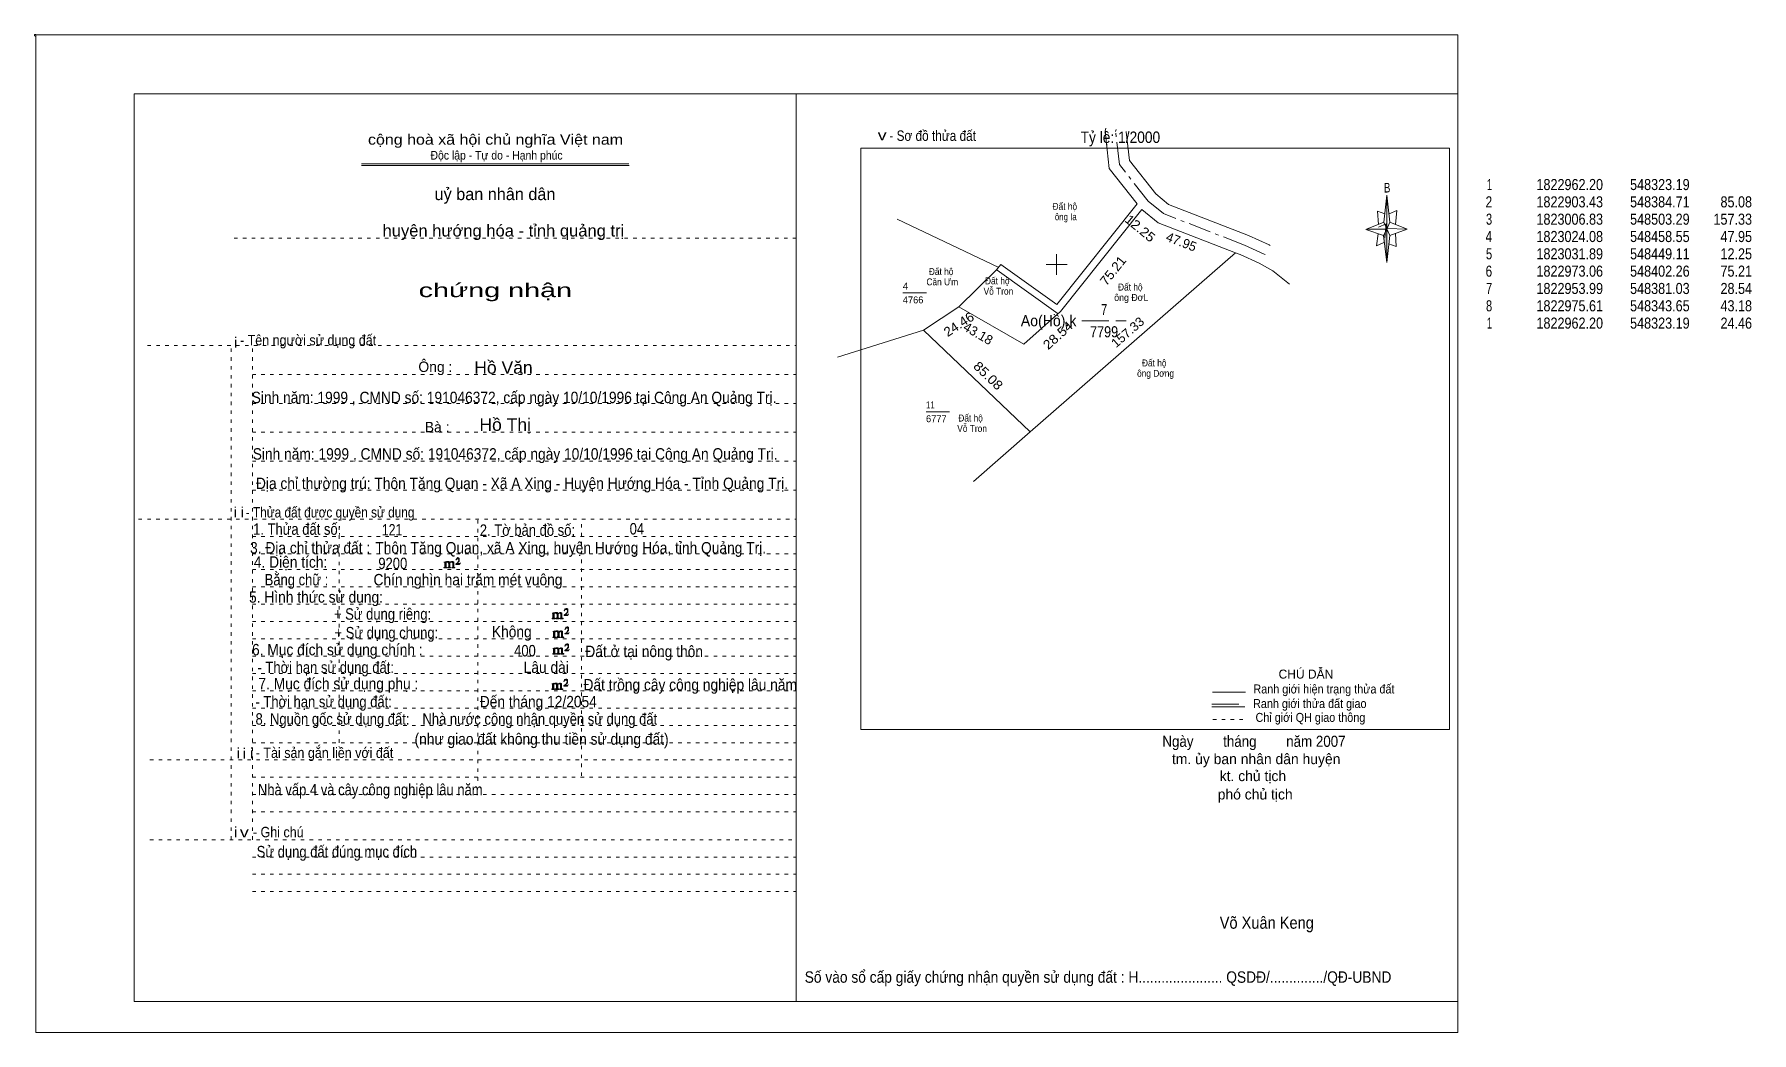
# Model space of a CAD drawing. Header units: centimetres. Extents: x -1.6 to 48, y -3.3 to 25.5.
import ezdxf
from ezdxf.enums import TextEntityAlignment as Align

# ---------------------------------------------------------------- set-up
doc = ezdxf.new("R2010")
doc.units = ezdxf.units.CM
doc.header["$LTSCALE"] = 0.13
for name, pattern in [('DOT_DASHED', [7.7, 5, -1.2, 0.3, -1.2]), ('DOTTED', [1.5, 0.3, -1.2]), ('LONG_DASHED', [7.5, 6, -1.5])]:
    doc.linetypes.add(name, pattern=pattern)
for name, color, linetype, lineweight in [('1', 7, 'DOTTED', 13), ('22', 7, 'Continuous', 13), ('33', 7, 'LONG_DASHED', 13), ('4', 7, 'Continuous', 13), ('5', 7, 'Continuous', 13), ('50', 7, 'Continuous', 13), ('52', 7, 'Continuous', 13), ('53', 7, 'Continuous', 13)]:
    doc.layers.add(name, color=color, linetype=linetype, lineweight=lineweight)
for name, color, linetype in [('10', 7, 'Continuous'), ('23', 7, 'Continuous'), ('30', 7, 'Continuous')]:
    doc.layers.add(name, color=color, linetype=linetype)

msp = doc.modelspace()

# ---------------------------------------------------------------- hatches: boundary and pattern name
at = {"layer": '5'}
msp.add_hatch(color=256, dxfattribs=at).paths.add_polyline_path([(37.46, 19.87), (37.46, 18.91), (37.36, 19.69)])
at = {"layer": '50'}
for points in [[(10.27, 10.13), (10.27, 10.12), (10.27, 10.11), (10.25, 10.11), (10.24, 10.11), (10.24, 10.1), (10.33, 10.1), (10.33, 10.11), (10.32, 10.11), (10.31, 10.11), (10.31, 10.12), (10.31, 10.13), (10.31, 10.24), (10.31, 10.25), (10.32, 10.26), (10.34, 10.26), (10.35, 10.26), (10.36, 10.26), (10.37, 10.25), (10.39, 10.22), (10.39, 10.13), (10.37, 10.12), (10.37, 10.11), (10.36, 10.11), (10.35, 10.11), (10.35, 10.1), (10.44, 10.1), (10.44, 10.11), (10.43, 10.11), (10.42, 10.11), (10.42, 10.12), (10.42, 10.13), (10.42, 10.24), (10.44, 10.26), (10.45, 10.26), (10.46, 10.26), (10.49, 10.26), (10.49, 10.25), (10.5, 10.24), (10.5, 10.22), (10.5, 10.13), (10.5, 10.12), (10.49, 10.11), (10.49, 10.11), (10.47, 10.11), (10.47, 10.1), (10.56, 10.1), (10.56, 10.11), (10.55, 10.11), (10.54, 10.11), (10.53, 10.12), (10.53, 10.13), (10.53, 10.2), (10.53, 10.25), (10.53, 10.26), (10.52, 10.27), (10.5, 10.28), (10.47, 10.28), (10.46, 10.28), (10.44, 10.27), (10.41, 10.25), (10.41, 10.26), (10.4, 10.28), (10.39, 10.28), (10.37, 10.28), (10.35, 10.28), (10.34, 10.28), (10.32, 10.26), (10.31, 10.26), (10.31, 10.25), (10.31, 10.25), (10.31, 10.26), (10.31, 10.28), (10.24, 10.26), (10.24, 10.26), (10.25, 10.26), (10.27, 10.25), (10.27, 10.24), (10.27, 10.23)], [(10.69, 10.19), (10.72, 10.24), (10.72, 10.24), (10.71, 10.22), (10.69, 10.22), (10.68, 10.22), (10.63, 10.22), (10.66, 10.26), (10.67, 10.27), (10.69, 10.28), (10.69, 10.3), (10.69, 10.32), (10.69, 10.34), (10.69, 10.35), (10.69, 10.37), (10.68, 10.38), (10.67, 10.38), (10.66, 10.39), (10.65, 10.39), (10.63, 10.38), (10.63, 10.38), (10.62, 10.37), (10.61, 10.35), (10.59, 10.33), (10.61, 10.33), (10.61, 10.35), (10.62, 10.35), (10.63, 10.36), (10.65, 10.36), (10.66, 10.36), (10.67, 10.35), (10.68, 10.35), (10.68, 10.32), (10.68, 10.3), (10.66, 10.28), (10.66, 10.26), (10.65, 10.25), (10.59, 10.2), (10.59, 10.19)], [(13.39, 8.66), (13.39, 8.65), (13.39, 8.64), (13.38, 8.64), (13.37, 8.64), (13.37, 8.62), (13.45, 8.62), (13.45, 8.64), (13.44, 8.64), (13.43, 8.64), (13.43, 8.65), (13.43, 8.66), (13.43, 8.77), (13.43, 8.78), (13.44, 8.79), (13.47, 8.79), (13.48, 8.79), (13.49, 8.79), (13.5, 8.78), (13.51, 8.74), (13.51, 8.66), (13.5, 8.65), (13.5, 8.64), (13.49, 8.64), (13.48, 8.64), (13.48, 8.62), (13.57, 8.62), (13.57, 8.64), (13.55, 8.64), (13.54, 8.64), (13.54, 8.65), (13.54, 8.66), (13.54, 8.77), (13.57, 8.79), (13.58, 8.79), (13.59, 8.79), (13.61, 8.79), (13.61, 8.78), (13.62, 8.77), (13.62, 8.74), (13.62, 8.66), (13.62, 8.65), (13.61, 8.64), (13.61, 8.64), (13.6, 8.64), (13.6, 8.62), (13.69, 8.62), (13.69, 8.64), (13.67, 8.64), (13.66, 8.64), (13.65, 8.65), (13.65, 8.66), (13.65, 8.73), (13.65, 8.78), (13.65, 8.79), (13.64, 8.8), (13.62, 8.81), (13.6, 8.81), (13.59, 8.81), (13.57, 8.8), (13.53, 8.78), (13.53, 8.79), (13.52, 8.81), (13.51, 8.81), (13.5, 8.81), (13.48, 8.81), (13.47, 8.81), (13.44, 8.79), (13.43, 8.79), (13.43, 8.78), (13.43, 8.78), (13.43, 8.79), (13.43, 8.81), (13.37, 8.79), (13.37, 8.79), (13.38, 8.79), (13.39, 8.78), (13.39, 8.77), (13.39, 8.76)], [(13.82, 8.72), (13.84, 8.77), (13.84, 8.77), (13.83, 8.74), (13.82, 8.74), (13.81, 8.74), (13.75, 8.74), (13.79, 8.79), (13.8, 8.8), (13.82, 8.81), (13.82, 8.83), (13.82, 8.84), (13.82, 8.87), (13.82, 8.88), (13.82, 8.9), (13.81, 8.91), (13.8, 8.91), (13.79, 8.92), (13.77, 8.92), (13.75, 8.91), (13.75, 8.91), (13.74, 8.9), (13.73, 8.88), (13.72, 8.86), (13.73, 8.86), (13.73, 8.88), (13.74, 8.88), (13.75, 8.89), (13.77, 8.89), (13.79, 8.89), (13.8, 8.88), (13.81, 8.88), (13.81, 8.84), (13.81, 8.83), (13.79, 8.81), (13.79, 8.79), (13.77, 8.78), (13.72, 8.73), (13.72, 8.72)], [(13.41, 8.12), (13.41, 8.11), (13.41, 8.1), (13.4, 8.1), (13.39, 8.1), (13.39, 8.09), (13.48, 8.09), (13.48, 8.1), (13.47, 8.1), (13.45, 8.1), (13.45, 8.11), (13.45, 8.12), (13.45, 8.23), (13.45, 8.24), (13.47, 8.26), (13.49, 8.26), (13.5, 8.26), (13.51, 8.26), (13.52, 8.24), (13.53, 8.21), (13.53, 8.12), (13.52, 8.11), (13.52, 8.1), (13.51, 8.1), (13.5, 8.1), (13.5, 8.09), (13.59, 8.09), (13.59, 8.1), (13.58, 8.1), (13.57, 8.1), (13.57, 8.11), (13.57, 8.12), (13.57, 8.23), (13.59, 8.26), (13.6, 8.26), (13.61, 8.26), (13.63, 8.26), (13.63, 8.24), (13.64, 8.23), (13.64, 8.21), (13.64, 8.12), (13.64, 8.11), (13.63, 8.1), (13.63, 8.1), (13.62, 8.1), (13.62, 8.09), (13.71, 8.09), (13.71, 8.1), (13.7, 8.1), (13.69, 8.1), (13.67, 8.11), (13.67, 8.12), (13.67, 8.2), (13.67, 8.24), (13.67, 8.26), (13.66, 8.27), (13.64, 8.28), (13.62, 8.28), (13.61, 8.28), (13.59, 8.27), (13.55, 8.24), (13.55, 8.26), (13.54, 8.28), (13.53, 8.28), (13.52, 8.28), (13.5, 8.28), (13.49, 8.28), (13.47, 8.26), (13.45, 8.26), (13.45, 8.24), (13.45, 8.24), (13.45, 8.26), (13.45, 8.28), (13.39, 8.26), (13.39, 8.26), (13.4, 8.26), (13.41, 8.24), (13.41, 8.23), (13.41, 8.22)], [(13.84, 8.19), (13.86, 8.23), (13.86, 8.23), (13.85, 8.21), (13.84, 8.21), (13.83, 8.21), (13.77, 8.21), (13.81, 8.26), (13.82, 8.27), (13.84, 8.28), (13.84, 8.3), (13.84, 8.31), (13.84, 8.33), (13.84, 8.34), (13.84, 8.37), (13.83, 8.38), (13.82, 8.38), (13.81, 8.39), (13.8, 8.39), (13.77, 8.38), (13.77, 8.38), (13.76, 8.37), (13.75, 8.34), (13.74, 8.32), (13.75, 8.32), (13.75, 8.34), (13.76, 8.34), (13.77, 8.36), (13.8, 8.36), (13.81, 8.36), (13.82, 8.34), (13.83, 8.34), (13.83, 8.31), (13.83, 8.3), (13.81, 8.28), (13.81, 8.26), (13.8, 8.24), (13.74, 8.2), (13.74, 8.19)], [(13.41, 7.64), (13.41, 7.63), (13.41, 7.62), (13.4, 7.62), (13.39, 7.62), (13.39, 7.6), (13.47, 7.6), (13.47, 7.62), (13.46, 7.62), (13.45, 7.62), (13.45, 7.63), (13.45, 7.64), (13.45, 7.75), (13.45, 7.76), (13.46, 7.77), (13.49, 7.77), (13.5, 7.77), (13.51, 7.77), (13.52, 7.76), (13.53, 7.72), (13.53, 7.64), (13.52, 7.63), (13.52, 7.62), (13.51, 7.62), (13.5, 7.62), (13.5, 7.6), (13.59, 7.6), (13.59, 7.62), (13.57, 7.62), (13.56, 7.62), (13.56, 7.63), (13.56, 7.64), (13.56, 7.75), (13.59, 7.77), (13.6, 7.77), (13.61, 7.77), (13.63, 7.77), (13.63, 7.76), (13.64, 7.75), (13.64, 7.72), (13.64, 7.64), (13.64, 7.63), (13.63, 7.62), (13.63, 7.62), (13.62, 7.62), (13.62, 7.6), (13.71, 7.6), (13.71, 7.62), (13.69, 7.62), (13.68, 7.62), (13.67, 7.63), (13.67, 7.64), (13.67, 7.71), (13.67, 7.76), (13.67, 7.77), (13.66, 7.78), (13.64, 7.79), (13.62, 7.79), (13.61, 7.79), (13.59, 7.78), (13.55, 7.76), (13.55, 7.77), (13.54, 7.79), (13.53, 7.79), (13.52, 7.79), (13.5, 7.79), (13.49, 7.79), (13.46, 7.77), (13.45, 7.77), (13.45, 7.76), (13.45, 7.76), (13.45, 7.77), (13.45, 7.79), (13.39, 7.77), (13.39, 7.77), (13.4, 7.77), (13.41, 7.76), (13.41, 7.75), (13.41, 7.74)], [(13.84, 7.7), (13.86, 7.75), (13.86, 7.75), (13.85, 7.72), (13.84, 7.72), (13.83, 7.72), (13.77, 7.72), (13.81, 7.77), (13.82, 7.78), (13.84, 7.79), (13.84, 7.81), (13.84, 7.82), (13.84, 7.85), (13.84, 7.86), (13.84, 7.88), (13.83, 7.89), (13.82, 7.89), (13.81, 7.9), (13.79, 7.9), (13.77, 7.89), (13.77, 7.89), (13.76, 7.88), (13.75, 7.86), (13.74, 7.84), (13.75, 7.84), (13.75, 7.86), (13.76, 7.86), (13.77, 7.87), (13.79, 7.87), (13.81, 7.87), (13.82, 7.86), (13.83, 7.86), (13.83, 7.82), (13.83, 7.81), (13.81, 7.79), (13.81, 7.77), (13.79, 7.76), (13.74, 7.71), (13.74, 7.7)], [(13.38, 6.62), (13.38, 6.61), (13.38, 6.6), (13.37, 6.6), (13.36, 6.6), (13.36, 6.58), (13.44, 6.58), (13.44, 6.6), (13.43, 6.6), (13.42, 6.6), (13.42, 6.61), (13.42, 6.62), (13.42, 6.73), (13.42, 6.74), (13.43, 6.75), (13.46, 6.75), (13.47, 6.75), (13.48, 6.75), (13.49, 6.74), (13.5, 6.7), (13.5, 6.62), (13.49, 6.61), (13.49, 6.6), (13.48, 6.6), (13.47, 6.6), (13.47, 6.58), (13.56, 6.58), (13.56, 6.6), (13.54, 6.6), (13.53, 6.6), (13.53, 6.61), (13.53, 6.62), (13.53, 6.73), (13.56, 6.75), (13.57, 6.75), (13.58, 6.75), (13.6, 6.75), (13.6, 6.74), (13.61, 6.73), (13.61, 6.7), (13.61, 6.62), (13.61, 6.61), (13.6, 6.6), (13.6, 6.6), (13.59, 6.6), (13.59, 6.58), (13.68, 6.58), (13.68, 6.6), (13.66, 6.6), (13.65, 6.6), (13.64, 6.61), (13.64, 6.62), (13.64, 6.69), (13.64, 6.74), (13.64, 6.75), (13.63, 6.76), (13.61, 6.77), (13.59, 6.77), (13.58, 6.77), (13.56, 6.76), (13.52, 6.74), (13.52, 6.75), (13.51, 6.77), (13.5, 6.77), (13.49, 6.77), (13.47, 6.77), (13.46, 6.77), (13.43, 6.75), (13.42, 6.75), (13.42, 6.74), (13.42, 6.74), (13.42, 6.75), (13.42, 6.77), (13.36, 6.75), (13.36, 6.75), (13.37, 6.75), (13.38, 6.74), (13.38, 6.73), (13.38, 6.72)], [(13.81, 6.68), (13.83, 6.73), (13.83, 6.73), (13.82, 6.7), (13.81, 6.7), (13.8, 6.7), (13.74, 6.7), (13.78, 6.75), (13.79, 6.76), (13.81, 6.77), (13.81, 6.79), (13.81, 6.8), (13.81, 6.83), (13.81, 6.84), (13.81, 6.86), (13.8, 6.87), (13.79, 6.87), (13.78, 6.88), (13.76, 6.88), (13.74, 6.87), (13.74, 6.87), (13.73, 6.86), (13.72, 6.84), (13.71, 6.82), (13.72, 6.82), (13.72, 6.84), (13.73, 6.84), (13.74, 6.85), (13.76, 6.85), (13.78, 6.85), (13.79, 6.84), (13.8, 6.84), (13.8, 6.8), (13.8, 6.79), (13.78, 6.77), (13.78, 6.75), (13.76, 6.74), (13.71, 6.69), (13.71, 6.68)]]:
    msp.add_hatch(color=256, dxfattribs=at).paths.add_polyline_path(points)

# ---------------------------------------------------------------- linework, layer by layer
at = {"layer": '1', "linetype": 'Continuous'}
for p, q in [((1.31, -2.42), (1.31, 23.78)), ((1.31, 23.78), (39.51, 23.78)), ((20.41, -2.42), (20.41, 23.78)), ((39.51, -2.42), (39.51, 23.78)), ((7.87, 21.76), (15.58, 21.76)), ((7.87, 21.71), (15.59, 21.71)), ((37.36, 19.69), (36.85, 19.86)), ((1.31, -2.42), (39.51, -2.42))]:
    msp.add_line(p, q, dxfattribs=at)
at = {"layer": '1'}
for p, q in [((4.19, 19.61), (20.41, 19.61)), ((1.69, 16.51), (20.41, 16.51)), ((4.11, 2.25), (4.11, 16.51)), ((4.72, 2.25), (4.72, 16.51)), ((4.72, 15.68), (20.41, 15.68)), ((4.72, 14.84), (20.41, 14.84)), ((4.72, 14.01), (20.41, 14.01)), ((4.72, 13.18), (20.41, 13.18)), ((4.72, 12.34), (20.41, 12.34)), ((1.43, 11.5), (20.41, 11.5)), ((7.22, 5.05), (7.22, 11.5)), ((11.22, 3.95), (11.22, 11.5)), ((14.22, 4.09), (14.22, 11.5)), ((4.72, 11), (20.41, 11)), ((4.72, 10.5), (20.41, 10.5)), ((4.72, 10.05), (20.41, 10.05)), ((4.72, 9.55), (20.41, 9.55)), ((4.72, 9.05), (20.41, 9.05)), ((4.72, 8.55), (20.41, 8.55)), ((4.72, 8.05), (20.41, 8.05)), ((4.72, 7.55), (20.41, 7.55)), ((4.72, 7.05), (20.41, 7.05)), ((4.72, 6.55), (20.41, 6.55)), ((4.72, 6.05), (20.41, 6.05)), ((4.72, 5.55), (20.41, 5.55)), ((4.72, 5.05), (20.41, 5.05)), ((1.76, 4.55), (20.41, 4.55)), ((4.72, 4.05), (20.41, 4.05)), ((4.72, 3.55), (20.41, 3.55)), ((4.72, 3.05), (20.41, 3.05)), ((1.76, 2.25), (20.41, 2.25)), ((4.72, 1.75), (20.41, 1.75)), ((4.72, 1.25), (20.41, 1.25)), ((4.72, 0.75), (20.41, 0.75))]:
    msp.add_line(p, q, dxfattribs=at)
at = {"layer": '1', "linetype": 'Continuous'}
msp.add_lwpolyline([(-1.53, -3.32), (39.51, -3.32), (39.51, 25.48), (-1.53, 25.48)], close=True, dxfattribs=at)
msp.add_lwpolyline([(37.37, 19.49), (37.16, 19.39), (37.21, 19.74)], dxfattribs=at)
at = {"layer": '22'}
for p, q in [((23.33, 20.16), (26.26, 18.77)), ((26.19, 18.7), (26.32, 18.85)), ((26.32, 18.85), (27.94, 17.7)), ((26.21, 18.69), (27.97, 17.43)), ((24.09, 16.96), (27.17, 14.02))]:
    msp.add_line(p, q, dxfattribs=at)
for points in [[(29.35, 22.79), (29.33, 22.7), (29.45, 21.62), (30.25, 20.6), (27.94, 17.7)], [(34.09, 19.4), (34.06, 19.42), (33.47, 19.69), (31.16, 20.58), (30.79, 20.89), (30.03, 21.85), (29.94, 22.68), (29.94, 22.69)], [(28.04, 17.5), (30.39, 20.44), (30.86, 20.05), (33.09, 19.19)], [(33.09, 19.19), (27.17, 14.02), (25.53, 12.59)], [(34.65, 18.28), (34.17, 18.67), (33.78, 18.89), (33.23, 19.14), (33.09, 19.19)], [(26.19, 18.7), (25.11, 17.63), (24.09, 16.96), (21.61, 16.18)], [(28.04, 17.5), (26.98, 16.55), (25.11, 17.63)]]:
    msp.add_lwpolyline(points, dxfattribs=at)
at = {"layer": '22', "linetype": 'DOT_DASHED'}
msp.add_lwpolyline([(33.95, 19.14), (33.92, 19.15), (33.35, 19.41), (31.01, 20.32), (30.57, 20.68), (29.74, 21.74), (29.63, 22.69), (29.65, 22.75)], dxfattribs=at)
at = {"layer": '33'}
msp.add_line((28.66, 17.23), (29.94, 17.23), dxfattribs=at)
at = {"layer": '4'}
for p, q in [((32.43, 6.51), (33.38, 6.51)), ((32.41, 6.08), (33.36, 6.08))]:
    msp.add_line(p, q, dxfattribs=at)
at = {"layer": '4', "linetype": 'LONG_DASHED'}
msp.add_line((32.41, 6.16), (33.36, 6.16), dxfattribs=at)
at = {"layer": '4', "linetype": 'DOTTED'}
msp.add_line((32.44, 5.72), (33.43, 5.72), dxfattribs=at)
at = {"layer": '4'}
msp.add_lwpolyline([(22.28, 22.21), (39.27, 22.21), (39.27, 5.43), (22.28, 5.43)], close=True, dxfattribs=at)
msp.add_circle((-1.55, 25.47), 0.025, dxfattribs=at)
at = {"layer": '5'}
for p, q in [((37.37, 20.07), (37.46, 20.85)), ((37.55, 20.07), (38.05, 19.87)), ((37.55, 19.69), (37.46, 18.91)), ((37.73, 19.37), (37.52, 19.45)), ((37.71, 19.75), (37.73, 19.37))]:
    msp.add_line(p, q, dxfattribs=at)
for points in [[(37.46, 20.85), (37.55, 20.07), (37.46, 19.87)], [(37.46, 19.87), (36.87, 19.87), (37.37, 20.07), (37.55, 19.69), (38.05, 19.87), (37.46, 19.89)], [(37.46, 19.87), (37.46, 18.91), (37.36, 19.69)]]:
    msp.add_lwpolyline(points, close=True, dxfattribs=at)
for points in [[(37.4, 20.31), (37.19, 20.39), (37.22, 20.01)], [(37.53, 20.31), (37.75, 20.41), (37.71, 20.01)], [(37.46, 19.87), (37.37, 20.07), (36.87, 19.87)], [(37.22, 19.93), (37.44, 20.03), (37.4, 19.63)], [(37.46, 19.87), (37.55, 19.69), (38.05, 19.87)]]:
    msp.add_lwpolyline(points, dxfattribs=at)
at = {"layer": '50'}
for points in [[(10.27, 10.13), (10.27, 10.12), (10.27, 10.11), (10.25, 10.11), (10.24, 10.11), (10.24, 10.1), (10.33, 10.1), (10.33, 10.11), (10.32, 10.11), (10.31, 10.11), (10.31, 10.12), (10.31, 10.13), (10.31, 10.24), (10.31, 10.25), (10.32, 10.26), (10.34, 10.26), (10.35, 10.26), (10.36, 10.26), (10.37, 10.25), (10.39, 10.22), (10.39, 10.13), (10.37, 10.12), (10.37, 10.11), (10.36, 10.11), (10.35, 10.11), (10.35, 10.1), (10.44, 10.1), (10.44, 10.11), (10.43, 10.11), (10.42, 10.11), (10.42, 10.12), (10.42, 10.13), (10.42, 10.24), (10.44, 10.26), (10.45, 10.26), (10.46, 10.26), (10.49, 10.26), (10.49, 10.25), (10.5, 10.24), (10.5, 10.22), (10.5, 10.13), (10.5, 10.12), (10.49, 10.11), (10.49, 10.11), (10.47, 10.11), (10.47, 10.1), (10.56, 10.1), (10.56, 10.11), (10.55, 10.11), (10.54, 10.11), (10.53, 10.12), (10.53, 10.13), (10.53, 10.2), (10.53, 10.25), (10.53, 10.26), (10.52, 10.27), (10.5, 10.28), (10.47, 10.28), (10.46, 10.28), (10.44, 10.27), (10.41, 10.25), (10.41, 10.26), (10.4, 10.28), (10.39, 10.28), (10.37, 10.28), (10.35, 10.28), (10.34, 10.28), (10.32, 10.26), (10.31, 10.26), (10.31, 10.25), (10.31, 10.25), (10.31, 10.26), (10.31, 10.28), (10.24, 10.26), (10.24, 10.26), (10.25, 10.26), (10.27, 10.25), (10.27, 10.24), (10.27, 10.23)], [(10.69, 10.19), (10.72, 10.24), (10.72, 10.24), (10.71, 10.22), (10.69, 10.22), (10.68, 10.22), (10.63, 10.22), (10.66, 10.26), (10.67, 10.27), (10.69, 10.28), (10.69, 10.3), (10.69, 10.32), (10.69, 10.34), (10.69, 10.35), (10.69, 10.37), (10.68, 10.38), (10.67, 10.38), (10.66, 10.39), (10.65, 10.39), (10.63, 10.38), (10.63, 10.38), (10.62, 10.37), (10.61, 10.35), (10.59, 10.33), (10.61, 10.33), (10.61, 10.35), (10.62, 10.35), (10.63, 10.36), (10.65, 10.36), (10.66, 10.36), (10.67, 10.35), (10.68, 10.35), (10.68, 10.32), (10.68, 10.3), (10.66, 10.28), (10.66, 10.26), (10.65, 10.25), (10.59, 10.2), (10.59, 10.19)], [(13.39, 8.66), (13.39, 8.65), (13.39, 8.64), (13.38, 8.64), (13.37, 8.64), (13.37, 8.62), (13.45, 8.62), (13.45, 8.64), (13.44, 8.64), (13.43, 8.64), (13.43, 8.65), (13.43, 8.66), (13.43, 8.77), (13.43, 8.78), (13.44, 8.79), (13.47, 8.79), (13.48, 8.79), (13.49, 8.79), (13.5, 8.78), (13.51, 8.74), (13.51, 8.66), (13.5, 8.65), (13.5, 8.64), (13.49, 8.64), (13.48, 8.64), (13.48, 8.62), (13.57, 8.62), (13.57, 8.64), (13.55, 8.64), (13.54, 8.64), (13.54, 8.65), (13.54, 8.66), (13.54, 8.77), (13.57, 8.79), (13.58, 8.79), (13.59, 8.79), (13.61, 8.79), (13.61, 8.78), (13.62, 8.77), (13.62, 8.74), (13.62, 8.66), (13.62, 8.65), (13.61, 8.64), (13.61, 8.64), (13.6, 8.64), (13.6, 8.62), (13.69, 8.62), (13.69, 8.64), (13.67, 8.64), (13.66, 8.64), (13.65, 8.65), (13.65, 8.66), (13.65, 8.73), (13.65, 8.78), (13.65, 8.79), (13.64, 8.8), (13.62, 8.81), (13.6, 8.81), (13.59, 8.81), (13.57, 8.8), (13.53, 8.78), (13.53, 8.79), (13.52, 8.81), (13.51, 8.81), (13.5, 8.81), (13.48, 8.81), (13.47, 8.81), (13.44, 8.79), (13.43, 8.79), (13.43, 8.78), (13.43, 8.78), (13.43, 8.79), (13.43, 8.81), (13.37, 8.79), (13.37, 8.79), (13.38, 8.79), (13.39, 8.78), (13.39, 8.77), (13.39, 8.76)], [(13.82, 8.72), (13.84, 8.77), (13.84, 8.77), (13.83, 8.74), (13.82, 8.74), (13.81, 8.74), (13.75, 8.74), (13.79, 8.79), (13.8, 8.8), (13.82, 8.81), (13.82, 8.83), (13.82, 8.84), (13.82, 8.87), (13.82, 8.88), (13.82, 8.9), (13.81, 8.91), (13.8, 8.91), (13.79, 8.92), (13.77, 8.92), (13.75, 8.91), (13.75, 8.91), (13.74, 8.9), (13.73, 8.88), (13.72, 8.86), (13.73, 8.86), (13.73, 8.88), (13.74, 8.88), (13.75, 8.89), (13.77, 8.89), (13.79, 8.89), (13.8, 8.88), (13.81, 8.88), (13.81, 8.84), (13.81, 8.83), (13.79, 8.81), (13.79, 8.79), (13.77, 8.78), (13.72, 8.73), (13.72, 8.72)], [(13.41, 8.12), (13.41, 8.11), (13.41, 8.1), (13.4, 8.1), (13.39, 8.1), (13.39, 8.09), (13.48, 8.09), (13.48, 8.1), (13.47, 8.1), (13.45, 8.1), (13.45, 8.11), (13.45, 8.12), (13.45, 8.23), (13.45, 8.24), (13.47, 8.26), (13.49, 8.26), (13.5, 8.26), (13.51, 8.26), (13.52, 8.24), (13.53, 8.21), (13.53, 8.12), (13.52, 8.11), (13.52, 8.1), (13.51, 8.1), (13.5, 8.1), (13.5, 8.09), (13.59, 8.09), (13.59, 8.1), (13.58, 8.1), (13.57, 8.1), (13.57, 8.11), (13.57, 8.12), (13.57, 8.23), (13.59, 8.26), (13.6, 8.26), (13.61, 8.26), (13.63, 8.26), (13.63, 8.24), (13.64, 8.23), (13.64, 8.21), (13.64, 8.12), (13.64, 8.11), (13.63, 8.1), (13.63, 8.1), (13.62, 8.1), (13.62, 8.09), (13.71, 8.09), (13.71, 8.1), (13.7, 8.1), (13.69, 8.1), (13.67, 8.11), (13.67, 8.12), (13.67, 8.2), (13.67, 8.24), (13.67, 8.26), (13.66, 8.27), (13.64, 8.28), (13.62, 8.28), (13.61, 8.28), (13.59, 8.27), (13.55, 8.24), (13.55, 8.26), (13.54, 8.28), (13.53, 8.28), (13.52, 8.28), (13.5, 8.28), (13.49, 8.28), (13.47, 8.26), (13.45, 8.26), (13.45, 8.24), (13.45, 8.24), (13.45, 8.26), (13.45, 8.28), (13.39, 8.26), (13.39, 8.26), (13.4, 8.26), (13.41, 8.24), (13.41, 8.23), (13.41, 8.22)], [(13.84, 8.19), (13.86, 8.23), (13.86, 8.23), (13.85, 8.21), (13.84, 8.21), (13.83, 8.21), (13.77, 8.21), (13.81, 8.26), (13.82, 8.27), (13.84, 8.28), (13.84, 8.3), (13.84, 8.31), (13.84, 8.33), (13.84, 8.34), (13.84, 8.37), (13.83, 8.38), (13.82, 8.38), (13.81, 8.39), (13.8, 8.39), (13.77, 8.38), (13.77, 8.38), (13.76, 8.37), (13.75, 8.34), (13.74, 8.32), (13.75, 8.32), (13.75, 8.34), (13.76, 8.34), (13.77, 8.36), (13.8, 8.36), (13.81, 8.36), (13.82, 8.34), (13.83, 8.34), (13.83, 8.31), (13.83, 8.3), (13.81, 8.28), (13.81, 8.26), (13.8, 8.24), (13.74, 8.2), (13.74, 8.19)], [(13.41, 7.64), (13.41, 7.63), (13.41, 7.62), (13.4, 7.62), (13.39, 7.62), (13.39, 7.6), (13.47, 7.6), (13.47, 7.62), (13.46, 7.62), (13.45, 7.62), (13.45, 7.63), (13.45, 7.64), (13.45, 7.75), (13.45, 7.76), (13.46, 7.77), (13.49, 7.77), (13.5, 7.77), (13.51, 7.77), (13.52, 7.76), (13.53, 7.72), (13.53, 7.64), (13.52, 7.63), (13.52, 7.62), (13.51, 7.62), (13.5, 7.62), (13.5, 7.6), (13.59, 7.6), (13.59, 7.62), (13.57, 7.62), (13.56, 7.62), (13.56, 7.63), (13.56, 7.64), (13.56, 7.75), (13.59, 7.77), (13.6, 7.77), (13.61, 7.77), (13.63, 7.77), (13.63, 7.76), (13.64, 7.75), (13.64, 7.72), (13.64, 7.64), (13.64, 7.63), (13.63, 7.62), (13.63, 7.62), (13.62, 7.62), (13.62, 7.6), (13.71, 7.6), (13.71, 7.62), (13.69, 7.62), (13.68, 7.62), (13.67, 7.63), (13.67, 7.64), (13.67, 7.71), (13.67, 7.76), (13.67, 7.77), (13.66, 7.78), (13.64, 7.79), (13.62, 7.79), (13.61, 7.79), (13.59, 7.78), (13.55, 7.76), (13.55, 7.77), (13.54, 7.79), (13.53, 7.79), (13.52, 7.79), (13.5, 7.79), (13.49, 7.79), (13.46, 7.77), (13.45, 7.77), (13.45, 7.76), (13.45, 7.76), (13.45, 7.77), (13.45, 7.79), (13.39, 7.77), (13.39, 7.77), (13.4, 7.77), (13.41, 7.76), (13.41, 7.75), (13.41, 7.74)], [(13.84, 7.7), (13.86, 7.75), (13.86, 7.75), (13.85, 7.72), (13.84, 7.72), (13.83, 7.72), (13.77, 7.72), (13.81, 7.77), (13.82, 7.78), (13.84, 7.79), (13.84, 7.81), (13.84, 7.82), (13.84, 7.85), (13.84, 7.86), (13.84, 7.88), (13.83, 7.89), (13.82, 7.89), (13.81, 7.9), (13.79, 7.9), (13.77, 7.89), (13.77, 7.89), (13.76, 7.88), (13.75, 7.86), (13.74, 7.84), (13.75, 7.84), (13.75, 7.86), (13.76, 7.86), (13.77, 7.87), (13.79, 7.87), (13.81, 7.87), (13.82, 7.86), (13.83, 7.86), (13.83, 7.82), (13.83, 7.81), (13.81, 7.79), (13.81, 7.77), (13.79, 7.76), (13.74, 7.71), (13.74, 7.7)], [(13.38, 6.62), (13.38, 6.61), (13.38, 6.6), (13.37, 6.6), (13.36, 6.6), (13.36, 6.58), (13.44, 6.58), (13.44, 6.6), (13.43, 6.6), (13.42, 6.6), (13.42, 6.61), (13.42, 6.62), (13.42, 6.73), (13.42, 6.74), (13.43, 6.75), (13.46, 6.75), (13.47, 6.75), (13.48, 6.75), (13.49, 6.74), (13.5, 6.7), (13.5, 6.62), (13.49, 6.61), (13.49, 6.6), (13.48, 6.6), (13.47, 6.6), (13.47, 6.58), (13.56, 6.58), (13.56, 6.6), (13.54, 6.6), (13.53, 6.6), (13.53, 6.61), (13.53, 6.62), (13.53, 6.73), (13.56, 6.75), (13.57, 6.75), (13.58, 6.75), (13.6, 6.75), (13.6, 6.74), (13.61, 6.73), (13.61, 6.7), (13.61, 6.62), (13.61, 6.61), (13.6, 6.6), (13.6, 6.6), (13.59, 6.6), (13.59, 6.58), (13.68, 6.58), (13.68, 6.6), (13.66, 6.6), (13.65, 6.6), (13.64, 6.61), (13.64, 6.62), (13.64, 6.69), (13.64, 6.74), (13.64, 6.75), (13.63, 6.76), (13.61, 6.77), (13.59, 6.77), (13.58, 6.77), (13.56, 6.76), (13.52, 6.74), (13.52, 6.75), (13.51, 6.77), (13.5, 6.77), (13.49, 6.77), (13.47, 6.77), (13.46, 6.77), (13.43, 6.75), (13.42, 6.75), (13.42, 6.74), (13.42, 6.74), (13.42, 6.75), (13.42, 6.77), (13.36, 6.75), (13.36, 6.75), (13.37, 6.75), (13.38, 6.74), (13.38, 6.73), (13.38, 6.72)], [(13.81, 6.68), (13.83, 6.73), (13.83, 6.73), (13.82, 6.7), (13.81, 6.7), (13.8, 6.7), (13.74, 6.7), (13.78, 6.75), (13.79, 6.76), (13.81, 6.77), (13.81, 6.79), (13.81, 6.8), (13.81, 6.83), (13.81, 6.84), (13.81, 6.86), (13.8, 6.87), (13.79, 6.87), (13.78, 6.88), (13.76, 6.88), (13.74, 6.87), (13.74, 6.87), (13.73, 6.86), (13.72, 6.84), (13.71, 6.82), (13.72, 6.82), (13.72, 6.84), (13.73, 6.84), (13.74, 6.85), (13.76, 6.85), (13.78, 6.85), (13.79, 6.84), (13.8, 6.84), (13.8, 6.8), (13.8, 6.79), (13.78, 6.77), (13.78, 6.75), (13.76, 6.74), (13.71, 6.69), (13.71, 6.68)]]:
    msp.add_lwpolyline(points, close=True, dxfattribs=at)
at = {"layer": '52'}
for p, q in [((23.49, 18.03), (24.17, 18.03)), ((24.16, 14.6), (24.84, 14.6))]:
    msp.add_line(p, q, dxfattribs=at)
at = {"layer": '53'}
for p, q in [((27.63, 18.85), (28.23, 18.85)), ((27.93, 18.55), (27.93, 19.15))]:
    msp.add_line(p, q, dxfattribs=at)

# ---------------------------------------------------------------- texts
at = {"layer": '1'}
for s, height, width, p in [('cộng hoà xã hội chủ nghĩa Việt nam', 0.3, 1.15, (11.735, 22.31)), ('v', 0.3, 1.3, (22.895, 22.44)), ('- Sơ đồ thửa đất ', 0.3, 0.85, (24.4, 22.42)), ('Độc lập - Tự do - Hạnh phúc', 0.25, 0.9, (11.765, 21.88)), ('chứng nhận', 0.4, 1.55, (11.73, 17.91)), ('- Tên người sử dụng đất', 0.3, 0.9, (6.325, 16.52)), ('- Thửa đất được quyền sử dụng', 0.3, 0.85, (6.96, 11.55)), ('- Tài sản gắn liền với đất ', 0.3, 0.9, (6.85, 4.61)), ('v', 0.3, 1.3, (4.485, 2.32)), ('- Ghi chú', 0.3, 0.9, (5.465, 2.32))]:
    msp.add_text(s, height=height, dxfattribs=dict(at, width=width)).set_placement(p, align=Align.CENTER)
for s, height, p in [('uỷ ban nhân dân', 0.35, (11.72, 20.71)), ('i', 0.3, (4.235, 16.45)), ('i', 0.3, (4.225, 11.55)), ('i', 0.3, (4.425, 11.55)), ('i', 0.3, (4.315, 4.6)), ('i', 0.3, (4.485, 4.59)), ('i', 0.3, (4.695, 4.6)), ('i', 0.3, (4.235, 2.32))]:
    msp.add_text(s, height=height, dxfattribs=at).set_placement(p, align=Align.CENTER)
at = {"layer": '10', "width": 0.9}
msp.add_text('Võ Xuân Keng', height=0.35, dxfattribs=at).set_placement((33.995, -0.32), align=Align.CENTER)
at = {"layer": '23'}
for s, width, p in [('Đất hộ ', 0.9, (28.2, 20.43)), ('ông Ia', 0.85, (28.195, 20.13)), ('Căn Ưm', 0.9, (24.63, 18.25)), ('Đất hộ ', 0.9, (24.63, 18.55)), ('Đất hộ ', 0.9, (26.25, 18.28)), ('Vỗ Tron', 0.9, (26.25, 17.98)), ('ông ĐơL', 0.95, (30.085, 17.8)), ('Đất hộ ', 0.9, (30.09, 18.1)), ('Đất hộ ', 0.9, (30.78, 15.91)), ('ông Dơng', 0.9, (30.785, 15.61)), ('Đất hộ ', 0.9, (25.48, 14.32)), ('Vỗ Tron', 0.9, (25.49, 14.02))]:
    msp.add_text(s, height=0.2, dxfattribs=dict(at, width=width)).set_placement(p, align=Align.CENTER)
at = {"layer": '30'}
for s, width, p in [('1', 0.65, (40.5, 21)), ('1822962.20', 0.85, (43.7, 21)), ('548323.19', 0.85, (46.2, 21)), ('548323.19', 0.85, (46.2, 21)), ('2', 0.8, (40.5, 20.5)), ('1822903.43', 0.85, (43.7, 20.5)), ('548384.71', 0.85, (46.2, 20.5)), ('85.08', 0.85, (48, 20.5)), ('3', 0.75, (40.5, 20)), ('1823006.83', 0.85, (43.7, 20)), ('548503.29', 0.85, (46.2, 20)), ('157.33', 0.85, (48, 20)), ('4', 0.8, (40.5, 19.5)), ('1823024.08', 0.85, (43.7, 19.5)), ('548458.55', 0.85, (46.2, 19.5)), ('47.95', 0.85, (48, 19.5)), ('5', 0.75, (40.5, 19)), ('1823031.89', 0.85, (43.7, 19)), ('548449.11', 0.85, (46.2, 19)), ('12.25', 0.85, (48, 19)), ('6', 0.8, (40.5, 18.5)), ('1822973.06', 0.85, (43.7, 18.5)), ('548402.26', 0.85, (46.2, 18.5)), ('75.21', 0.85, (48, 18.5)), ('7', 0.75, (40.5, 18)), ('1822953.99', 0.85, (43.7, 18)), ('548381.03', 0.85, (46.2, 18)), ('28.54', 0.85, (48, 18)), ('8', 0.75, (40.5, 17.5)), ('1822975.61', 0.85, (43.7, 17.5)), ('548343.65', 0.85, (46.2, 17.5)), ('43.18', 0.85, (48, 17.5)), ('1', 0.65, (40.5, 17)), ('1822962.20', 0.85, (43.7, 17)), ('548323.19', 0.85, (46.2, 17)), ('24.46', 0.85, (48, 17))]:
    msp.add_text(s, height=0.32, dxfattribs=dict(at, width=width)).set_placement(p, align=Align.RIGHT)
for s, height, rotation, width, p in [('12.25', 0.27, 320.398, 1.1, (30.254, 19.792)), ('75.21', 0.27, 51.468, 1.05, (29.663, 18.591)), ('24.46', 0.27, 33.242, 1.05, (25.181, 17.013)), ('28.54', 0.27, 41.932, 1.1, (28.055, 16.706)), ('157.33', 0.26, 41.088, 1.05, (30.065, 16.8)), ('85.08', 0.27, 316.31, 1.1, (25.862, 15.545))]:
    msp.add_text(s, height=height, rotation=rotation, dxfattribs=dict(at, width=width)).set_placement(p, align=Align.CENTER)
for s, rotation, p in [('47.95', 338.915, (31.481, 19.381)), ('43.18', 329.956, (25.597, 16.744))]:
    msp.add_text(s, height=0.27, rotation=rotation, dxfattribs=at).set_placement(p, align=Align.CENTER)
at = {"layer": '33', "width": 0.95}
msp.add_text('Ao(Hồ).k', height=0.32, dxfattribs=at).set_placement((28.5, 17.07), align=Align.RIGHT)
at = {"layer": '33'}
for s, width, p in [('7', 0.75, (29.3, 17.39)), ('7799', 0.85, (29.3, 16.75))]:
    msp.add_text(s, height=0.32, dxfattribs=dict(at, width=width)).set_placement(p, align=Align.CENTER)
at = {"layer": '4', "width": 0.9}
for s, height, p in [('Tỷ lệ: 1/2000', 0.33, (29.77, 22.36)), ('Ranh giới hiện trạng thửa đất', 0.2591, (35.645, 6.47)), ('Ranh giới thửa đất giao ', 0.2591, (35.28, 6.05)), ('Chỉ giới QH giao thông', 0.2591, (35.255, 5.65))]:
    msp.add_text(s, height=height, dxfattribs=at).set_placement(p, align=Align.CENTER)
at = {"layer": '4'}
msp.add_text('CHÚ DẪN', height=0.2591, dxfattribs=at).set_placement((35.125, 6.9), align=Align.CENTER)
at = {"layer": '5', "width": 0.75}
msp.add_text('B', height=0.276, dxfattribs=at).set_placement((37.47, 20.93), align=Align.CENTER)
at = {"layer": '50'}
for s, height, width, p in [('  huyện hướng hóa - tỉnh quảng trị', 0.34, 1.05, (11.83, 19.66)), ('Hồ Văn', 0.36, 1.05, (11.965, 15.7)), ('Sinh năm: 1999 , CMND số: 191046372, cấp ngày 10/10/1996 tại Công An Quảng Trị.', 0.33, 0.9, (12.27, 14.85)), ('Hồ Thị', 0.36, 1.05, (12.015, 14.05)), ('Sinh năm: 1999 , CMND số: 191046372, cấp ngày 10/10/1996 tại Công An Quảng Trị.', 0.33, 0.9, (12.3, 13.22)), ('Địa chỉ thường trú: Thôn Tăng Quan - Xã A Xing - Huyện Hướng Hóa - Tỉnh Quảng Trị.', 0.33, 0.9, (12.5, 12.37)), ('1. Thửa đất số:  ', 0.33, 0.85, (6.115, 11.05)), ('121', 0.33, 0.8, (8.75, 11.03)), ('2. Tờ bản đồ số:  ', 0.33, 0.85, (12.76, 11.02)), ('04', 0.33, 0.85, (15.815, 11.06)), ('3. Địa chỉ thửa đất : ', 0.33, 0.9, (6.44, 10.51)), ('4. Diện tích: ', 0.33, 0.9, (5.875, 10.1)), ('Thôn Tăng Quan, xã A Xing, huyện Hướng Hóa, tỉnh Quảng Trị.', 0.33, 0.9, (13.905, 10.51)), ('Bằng chữ :', 0.33, 0.85, (5.99, 9.59)), ('Chín nghìn hai trăm mét vuông', 0.33, 0.9, (10.94, 9.59)), ('9200', 0.33, 0.85, (8.77, 10.06)), ('5. Hình thức sử dụng:', 0.33, 0.9, (6.555, 9.09)), ('+ Sử dụng riêng:', 0.33, 0.85, (8.475, 8.6)), ('Không', 0.33, 0.9, (12.205, 8.09)), ('6. Mục đích sử dụng chính :', 0.33, 0.9, (7.17, 7.57)), ('+ Sử dụng chung:', 0.33, 0.85, (8.585, 8.06)), ('400', 0.33, 0.85, (12.585, 7.54)), ('Đất ở tại nông thôn', 0.33, 0.9, (16.025, 7.52)), ('- Thời hạn sử dụng đất:', 0.33, 0.85, (6.835, 7.06)), ('7. Mục đích sử dụng phụ :', 0.33, 0.9, (7.2, 6.59)), ('Lâu dài', 0.33, 0.9, (13.2, 7.06)), ('Đất trồng cây công nghiệp lâu năm', 0.33, 0.9, (17.355, 6.56)), ('- Thời hạn sử dụng đất:', 0.33, 0.85, (6.775, 6.07)), ('Đến tháng 12/2054', 0.33, 0.9, (12.97, 6.07)), ('8. Nguồn gốc sử dụng đất:', 0.33, 0.85, (7.03, 5.57)), ('Nhà nước công nhận quyền sử dụng đất ', 0.33, 0.85, (13.065, 5.57)), ('(như giao đất không thu tiền sử dụng đất)', 0.33, 0.9, (13.065, 4.99)), ('Ngày        tháng        năm 2007', 0.32, 0.9, (33.625, 4.93)), ('Nhà vấp 4 và cây công nghiệp lâu năm', 0.33, 0.85, (8.12, 3.53)), ('Sử dụng đất đúng mục đích ', 0.33, 0.85, (7.21, 1.74)), ('Số vào sổ cấp giấy chứng nhận quyền sử dụng đất : H...................... QSDĐ/............../QĐ-UBND', 0.33, 0.9, (29.125, -1.88))]:
    msp.add_text(s, height=height, dxfattribs=dict(at, width=width)).set_placement(p, align=Align.CENTER)
for s, p in [('Ông :', (10, 15.75)), ('Bà :', (10.05, 14.01)), ('tm. ủy ban nhân dân huyện ', (33.745, 4.43)), ('kt. chủ tịch', (33.595, 3.94)), ('phó chủ tịch', (33.66, 3.41))]:
    msp.add_text(s, height=0.3, dxfattribs=at).set_placement(p, align=Align.CENTER)
at = {"layer": '52'}
for s, width, p in [('4', 1.05, (23.49, 18.13)), ('11', 0.85, (24.16, 14.7))]:
    msp.add_text(s, height=0.2, dxfattribs=dict(at, width=width)).set_placement(p)
for s, p in [('4766', (23.49, 17.73)), ('6777', (24.16, 14.3))]:
    msp.add_text(s, height=0.2, dxfattribs=at).set_placement(p)

doc.saveas('drawing.dxf')
